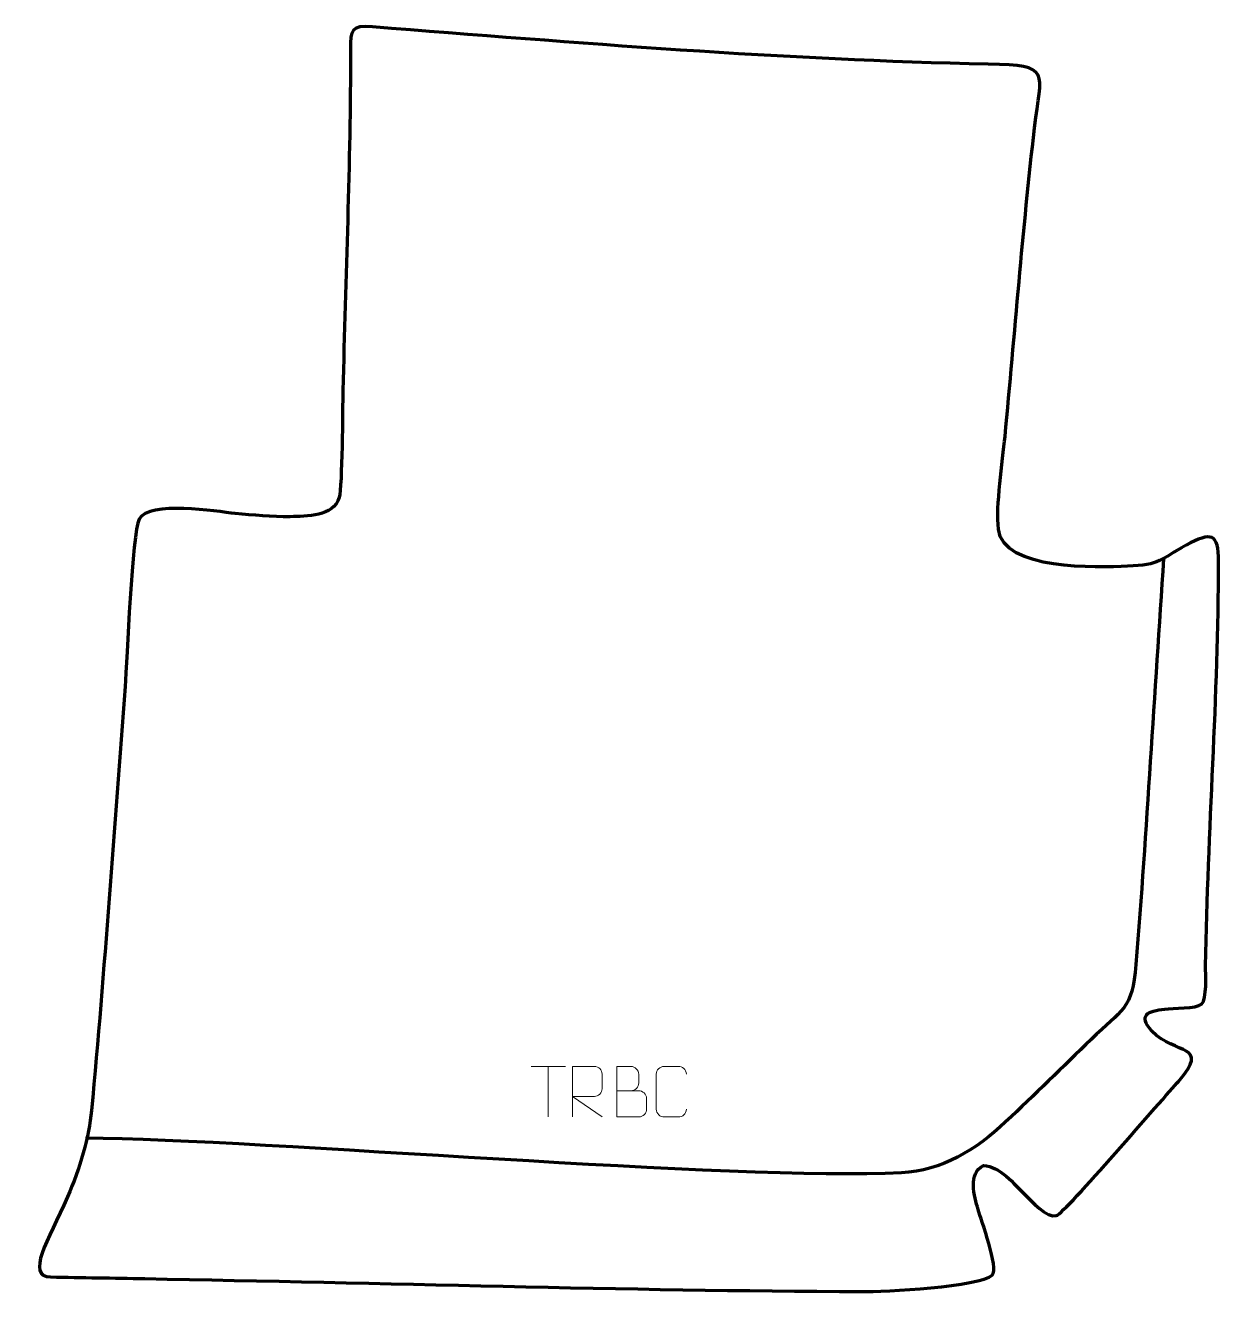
# Model space of a CAD drawing. Header units: millimetres. Extents: x -552 to 38, y 184 to 810.
import ezdxf

# ---------------------------------------------------------------- set-up
doc = ezdxf.new("R2010")
doc.units = ezdxf.units.MM
doc.header["$MEASUREMENT"] = 0
doc.layers.add('layer 1', color=7, linetype='Continuous', plot=False)
doc.layers.add('layer 2', color=7, linetype='Continuous')
doc.layers.add('layer 3', color=7, linetype='Continuous')

msp = doc.modelspace()

# ---------------------------------------------------------------- linework, layer by layer
at = {"layer": 'layer 1', "color": 250, "lineweight": 9}
for points in [[(-301.7689, 295.408), (-301.7689, 295.408), (-284.7817, 295.408), (-284.7817, 295.408)], [(-293.2751, 270.478), (-293.2751, 270.478), (-293.2751, 295.4315), (-293.2751, 295.4315)]]:
    msp.add_open_spline(points, degree=3, dxfattribs=at)
for points, knots in [([(-281.3669, 270.4817), (-281.3669, 270.4817), (-281.3669, 295.4352), (-281.3669, 295.4352), (-281.3669, 295.4352), (-277.7721, 295.4352), (-274.1766, 295.4352), (-270.5814, 295.4352), (-270.5814, 295.4352), (-268.2561, 295.3975), (-266.6988, 293.9075), (-266.7029, 291.5411), (-266.7029, 291.5411), (-266.7033, 289.5056), (-266.7033, 286.4462), (-266.7029, 284.4102), (-266.7029, 284.4102), (-266.7094, 282.5347), (-268.5217, 280.5929), (-270.5312, 280.5738), (-270.5312, 280.5738), (-270.5312, 280.5738), (-281.3669, 280.5738), (-281.3669, 280.5738), (-281.3669, 280.5738), (-281.3669, 280.5738), (-266.7122, 270.4817), (-266.7122, 270.4817)], [0, 0, 0, 0, 0.125, 0.125, 0.125, 0.125, 0.25, 0.25, 0.25, 0.25, 0.375, 0.375, 0.375, 0.375, 0.5, 0.5, 0.5, 0.5, 0.625, 0.625, 0.625, 0.625, 0.75, 0.75, 0.75, 0.75, 1, 1, 1, 1]), ([(-259.4885, 283.4501), (-255.8499, 283.4505), (-252.2628, 283.4505), (-248.6234, 283.4501), (-248.6234, 283.4501), (-246.648, 283.4328), (-244.7244, 281.6967), (-244.7244, 279.6471), (-244.7244, 279.6471), (-244.7248, 278.5185), (-244.7248, 275.4691), (-244.7244, 274.3402), (-244.7244, 274.3402), (-244.7068, 272.4823), (-246.2489, 270.4684), (-248.5704, 270.4853), (-248.5704, 270.4853), (-252.2102, 270.4857), (-255.8496, 270.4857), (-259.4885, 270.4853), (-259.4885, 270.4853), (-259.4885, 278.8036), (-259.4885, 287.1214), (-259.4885, 295.4389), (-259.4885, 295.4389), (-257.1148, 295.4389), (-254.7407, 295.4389), (-252.3665, 295.4389), (-252.3665, 295.4389), (-250.6857, 295.4565), (-248.5889, 293.546), (-248.5712, 291.5836), (-248.5712, 291.5836), (-248.5716, 289.5175), (-248.5716, 289.3715), (-248.5712, 287.305), (-248.5712, 287.305), (-248.5539, 285.2389), (-250.4084, 283.4328), (-252.4184, 283.4501)], [0, 0, 0, 0, 0.09090909, 0.09090909, 0.09090909, 0.09090909, 0.18181818, 0.18181818, 0.18181818, 0.18181818, 0.27272727, 0.27272727, 0.27272727, 0.27272727, 0.36363636, 0.36363636, 0.36363636, 0.36363636, 0.45454545, 0.45454545, 0.45454545, 0.45454545, 0.54545455, 0.54545455, 0.54545455, 0.54545455, 0.63636364, 0.63636364, 0.63636364, 0.63636364, 0.72727273, 0.72727273, 0.72727273, 0.72727273, 0.81818182, 0.81818182, 0.81818182, 0.81818182, 1, 1, 1, 1]), ([(-225.0706, 274.296), (-225.2104, 271.9726), (-226.8876, 270.493), (-229.0353, 270.4822), (-229.0353, 270.4822), (-231.3672, 270.4826), (-233.6991, 270.4826), (-236.0306, 270.4822), (-236.0306, 270.4822), (-237.9556, 270.3768), (-239.9277, 272.2613), (-239.9165, 274.2786), (-239.9165, 274.2786), (-239.9161, 280.0487), (-239.9161, 285.8184), (-239.9165, 291.5877), (-239.9165, 291.5877), (-239.9123, 293.7258), (-238.1656, 295.445), (-236.0132, 295.4315), (-236.0132, 295.4315), (-233.6875, 295.4315), (-231.3614, 295.4315), (-229.0353, 295.4315), (-229.0353, 295.4315), (-227.0887, 295.467), (-225.0973, 293.9755), (-225.0706, 291.5379)], [0, 0, 0, 0, 0.125, 0.125, 0.125, 0.125, 0.25, 0.25, 0.25, 0.25, 0.375, 0.375, 0.375, 0.375, 0.5, 0.5, 0.5, 0.5, 0.625, 0.625, 0.625, 0.625, 0.75, 0.75, 0.75, 0.75, 1, 1, 1, 1])]:
    msp.add_open_spline(points, degree=3, knots=knots, dxfattribs=at)
at = {"layer": 'layer 2', "color": 140, "lineweight": 158}
msp.add_open_spline([(10.7141, 546.3108), (6.1241, 479.5668), (2.2822, 412.4099), (-2.9458, 345.7615), (-2.9458, 345.7615), (-4.706, 323.3219), (-9.9192, 323.6296), (-25.1426, 308.7829), (-25.1426, 308.7829), (-39.1515, 295.1205), (-53.0496, 281.3791), (-67.3471, 268.0142), (-67.3471, 268.0142), (-82.1966, 254.2357), (-98.6815, 243.9014), (-118.8236, 242.889), (-118.8236, 242.889), (-200.5824, 238.7794), (-433.2554, 259.1825), (-521.984, 260.0504)], degree=3, knots=[0, 0, 0, 0, 0.16666667, 0.16666667, 0.16666667, 0.16666667, 0.33333333, 0.33333333, 0.33333333, 0.33333333, 0.5, 0.5, 0.5, 0.5, 0.66666667, 0.66666667, 0.66666667, 0.66666667, 1, 1, 1, 1], dxfattribs=at)
at = {"layer": 'layer 3', "color": 242, "lineweight": 158}
msp.add_open_spline([(-539.1176, 191.4624), (-551.6382, 191.8669), (-540.4979, 209.2548), (-530.8181, 230.9746), (-530.8181, 230.9746), (-524.6611, 244.7899), (-520.1337, 260.9959), (-518.946, 273.6042), (-518.946, 273.6042), (-512.3839, 343.2637), (-507.8735, 413.3345), (-502.2883, 483.1058), (-502.2883, 483.1058), (-501.5323, 495.8068), (-498.819, 559.0532), (-495.4062, 565.6825), (-495.4062, 565.6825), (-490.5886, 575.0408), (-457.105, 569.4953), (-447.9206, 568.5206), (-447.9206, 568.5206), (-438.8931, 567.7262), (-429.8712, 566.8491), (-420.8003, 566.8957), (-420.8003, 566.8957), (-412.7415, 567.2084), (-399.3257, 566.7926), (-396.614, 576.4119), (-396.614, 576.4119), (-395.0312, 582.0266), (-394.97, 620.3609), (-394.7671, 629.215), (-394.7671, 629.215), (-393.4463, 685.1), (-390.9991, 741.6165), (-390.9727, 797.426), (-390.9727, 797.426), (-390.9915, 807.7729), (-390.719, 809.6114), (-380.2011, 808.7962), (-380.2011, 808.7962), (-280.1771, 801.0434), (-175.8424, 792.3437), (-75.9259, 790.4381), (-75.9259, 790.4381), (-44.0863, 789.8309), (-49.7825, 787.1768), (-53.0579, 759.0425), (-53.0579, 759.0425), (-58.9376, 708.3198), (-62.8048, 657.4431), (-67.6326, 606.6211), (-67.6326, 606.6211), (-68.8132, 594.1922), (-72.2244, 572.0422), (-70.9253, 560.8055), (-70.9253, 560.8055), (-68.5224, 540.0222), (-22.1899, 541.9281), (-7.1663, 542.4489), (-7.1663, 542.4489), (9.0144, 543.0154), (9.1146, 545.9216), (21.8014, 552.8051), (21.8014, 552.8051), (34.1892, 559.5263), (37.9041, 558.9478), (37.8788, 544.7308), (37.8788, 544.7308), (37.7609, 478.3019), (32.569, 411.614), (31.4341, 345.1443), (31.4341, 345.1443), (31.3717, 341.1979), (32.3055, 328.7385), (29.4212, 326.1615), (29.4212, 326.1615), (27.0239, 324.0197), (15.1027, 324.1938), (11.3004, 323.7597), (11.3004, 323.7597), (2.9456, 322.8059), (-2.1321, 320.8106), (4.8588, 312.8688), (4.8588, 312.8688), (16.6502, 300.644), (34.0595, 307.0717), (18.1015, 287.982), (18.1015, 287.982), (10.883, 280.3833), (-37.7147, 223.211), (-42.3043, 221.7373), (-42.3043, 221.7373), (-46.9016, 220.2611), (-54.697, 229.1347), (-57.7289, 232.0586), (-57.7289, 232.0586), (-63.0919, 237.2304), (-70.4631, 246.4075), (-78.2534, 246.5071), (-78.2534, 246.5071), (-86.1981, 242.7268), (-82.7661, 231.2794), (-80.9678, 224.7389), (-80.9678, 224.7389), (-79.4678, 219.5962), (-70.5269, 195.7978), (-74.0097, 192.3359), (-74.0097, 192.3359), (-79.752, 186.628), (-127.4739, 184.1859), (-138.4535, 184.234), (-138.4535, 184.234), (-256.1652, 184.7497), (-374.8363, 188.5515), (-492.626, 190.6386), (-492.626, 190.6386), (-508.1232, 190.9132), (-523.6204, 191.1875), (-539.1176, 191.4624)], degree=3, knots=[0, 0, 0, 0, 0.03225806, 0.03225806, 0.03225806, 0.03225806, 0.06451613, 0.06451613, 0.06451613, 0.06451613, 0.09677419, 0.09677419, 0.09677419, 0.09677419, 0.12903226, 0.12903226, 0.12903226, 0.12903226, 0.16129032, 0.16129032, 0.16129032, 0.16129032, 0.19354839, 0.19354839, 0.19354839, 0.19354839, 0.22580645, 0.22580645, 0.22580645, 0.22580645, 0.25806452, 0.25806452, 0.25806452, 0.25806452, 0.29032258, 0.29032258, 0.29032258, 0.29032258, 0.32258065, 0.32258065, 0.32258065, 0.32258065, 0.35483871, 0.35483871, 0.35483871, 0.35483871, 0.38709677, 0.38709677, 0.38709677, 0.38709677, 0.41935484, 0.41935484, 0.41935484, 0.41935484, 0.4516129, 0.4516129, 0.4516129, 0.4516129, 0.48387097, 0.48387097, 0.48387097, 0.48387097, 0.51612903, 0.51612903, 0.51612903, 0.51612903, 0.5483871, 0.5483871, 0.5483871, 0.5483871, 0.58064516, 0.58064516, 0.58064516, 0.58064516, 0.61290323, 0.61290323, 0.61290323, 0.61290323, 0.64516129, 0.64516129, 0.64516129, 0.64516129, 0.67741935, 0.67741935, 0.67741935, 0.67741935, 0.70967742, 0.70967742, 0.70967742, 0.70967742, 0.74193548, 0.74193548, 0.74193548, 0.74193548, 0.77419355, 0.77419355, 0.77419355, 0.77419355, 0.80645161, 0.80645161, 0.80645161, 0.80645161, 0.83870968, 0.83870968, 0.83870968, 0.83870968, 0.87096774, 0.87096774, 0.87096774, 0.87096774, 0.90322581, 0.90322581, 0.90322581, 0.90322581, 0.93548387, 0.93548387, 0.93548387, 0.93548387, 1, 1, 1, 1], dxfattribs=at)

doc.saveas('drawing.dxf')
